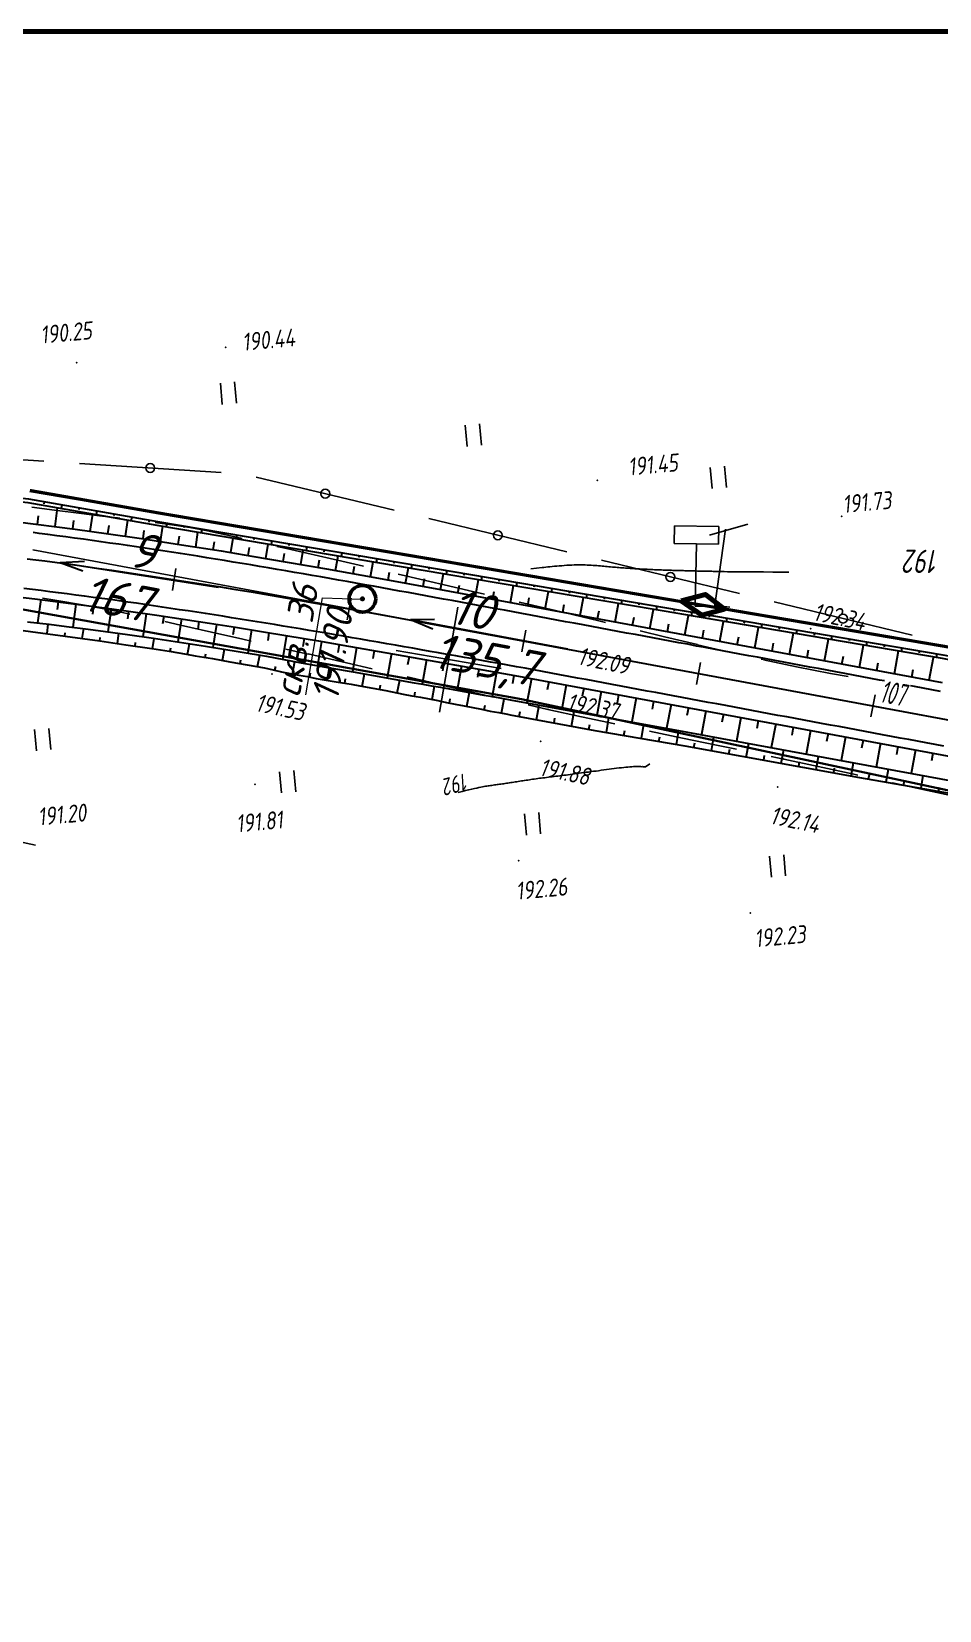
# Model space of a CAD drawing. Header units: millimetres. Extents: x 1808 to 2910, y -1045 to 155.
# Drawn here: x 2326.4 to 2428.7, y -933.3 to -755.5 of the extents above; entities that cross this region are included whole.
import ezdxf

# ---------------------------------------------------------------- set-up
doc = ezdxf.new("R2010")
doc.units = ezdxf.units.MM
doc.linetypes.add('CONTI', pattern=[0])
for name, color, linetype, lineweight in [('10', 1, 'Continuous', 35), ('геология', 7, 'Continuous', 20), ('КОПИЯ_ОСЬ_13_ОТКОСЫ', 7, 'Continuous', 30), ('КОПИЯ_ОСЬ_ГРАНИЦЫ_ПОЛОС', 7, 'Continuous', 30), ('ОСЬ_ВЕРХ_ПОКРЫТИЯ_ГРАНИЦЫ_ПОЛОС', 7, 'Continuous', 30), ('ОСЬ_ВЕРХ_ПОКРЫТИЯ_ОСЬ', 1, 'Continuous', 30), ('Уклоны ПЧ', 5, 'Continuous', 30)]:
    doc.layers.add(name, color=color, linetype=linetype, lineweight=lineweight)
for name, color, linetype in [('_Оформление', 7, 'Continuous'), ('_Ростелеком', 6, 'Continuous'), ('GOR_BDEFAULT', 212, 'CONTI'), ('PI_OTDEFAULT', 172, 'CONTI'), ('PI_TTDEFAULT', 5, 'CONTI'), ('PLN_O', 7, 'CONTI'), ('SETKR', 2, 'CONTI'), ('SIT_LDEFAULT', 7, 'CONTI'), ('ZAPSKDEFAULT', 7, 'CONTI'), ('КОПИЯ_ОСЬ_ТАНГЕНСЫ', 1, 'Continuous'), ('ОСЬ_ВЕРХ_ПОКРЫТИЯ_ПИКЕТЫ', 1, 'Continuous')]:
    doc.layers.add(name, color=color, linetype=linetype)
doc.styles.add('eskd', font='isocpeur.ttf', dxfattribs={"width": 1.2, "height": 2})
doc.styles.add('SHRFT', font='isocpeui.ttf')
doc.styles.get("Standard").update_dxf_attribs({"font": 'isocpeui.ttf'})
doc.styles.add('ГОСТ', font='isocpeur.ttf', dxfattribs={"height": 4})
doc.linetypes.add('Связь', pattern='A,12.5,[130,ltypeshp.shx,S=1,R=-30,X=0,Y=0.9],1,[130,ltypeshp.shx,S=1,R=-30,X=0,Y=0.9],1,[130,ltypeshp.shx,S=1,R=-30,X=0,Y=0.9],4.5', length=19)

# ---------------------------------------------------------------- blocks, each defined once
blk = doc.blocks.new('BL_333')
at = {"color": 0}
for p, q in [((0, -6), (0, 6)), ((-6, 0), (6, 0))]:
    blk.add_line(p, q, dxfattribs=at)
blk = doc.blocks.new('BL_2011')
at = {"color": 0}
for p, q in [((0, 0), (0, 2.4)), ((1.6, 0), (1.6, 2.4))]:
    blk.add_line(p, q, dxfattribs=at)
blk = doc.blocks.new('BL_13')
at = {"color": 0}
for p, q in [((-2.5, 7), (-2.5, 9)), ((-2.5, 9), (2.5, 9)), ((2.5, 9), (2.5, 7)), ((0, 7), (-2.5, 7)), ((0, 0), (0, 7)), ((2.5, 7), (0, 7)), ((2, 0), (0, 0))]:
    blk.add_line(p, q, dxfattribs=at)
blk = doc.blocks.new('Стрелка')
at = {"layer": 'Уклоны ПЧ', "ltscale": 2}
for points in [[(-0.02, -0.05), (-0.02, 17.97)], [(-0.02, -0.05), (-0.58, 2.62)], [(-0.02, -0.05), (0.53, 2.62)]]:
    blk.add_lwpolyline(points, dxfattribs=at)

msp = doc.modelspace()

# ---------------------------------------------------------------- linework, layer by layer
at = {"layer": '10'}
for points in [[(2627.82, -843.42), (2584.6, -841.28), (2550.55, -839.54), (2550.55, -839.54), (2521.29, -838.03), (2518.64, -837.66), (2488.43, -833.46), (2488.43, -833.46), (2458.7, -829.32), (2444.03, -827.28), (2429.27, -824.76), (2399.9, -819.77), (2370.52, -814.78), (2340.8, -809.75), (2326.22, -807.28)], [(2650.1, -861.16), (2626.95, -857.05), (2570.11, -856.09), (2565.26, -865.7), (2519.43, -865.27), (2470.7, -857.69), (2465.22, -856.38), (2469.16, -847.43), (2442.03, -843.61), (2381.61, -830.69), (2299.11, -815.87), (2220.12, -825.4), (2217.18, -825.21), (2172.07, -831.2), (2010.75, -874.33), (2006.06, -875.95), (1867.8, -923.77), (1857.45, -929.54)], [(2299.11, -815.87), (2381.61, -830.69), (2442.03, -843.61), (2469.16, -847.43), (2465.22, -856.38), (2470.7, -857.69), (2519.43, -865.27), (2565.26, -865.7), (2570.11, -856.09), (2626.95, -857.05), (2650.1, -861.16), (2654.29, -862.35), (2713.34, -882.86), (2750.84, -898.87), (2750.84, -898.87), (2750.84, -898.87), (2750.84, -898.87), (2793.32, -919.8), (2792.93, -922.62), (2811.07, -930.47), (2878.3, -834.08)]]:
    msp.add_lwpolyline(points, dxfattribs=at)
at = {"layer": '_Оформление', "lineweight": 70, "ltscale": 200}
msp.add_lwpolyline([(2910.36, -755.52), (1807.57, -755.52), (1807.57, -1041.4), (2910.36, -1041.4)], close=True, dxfattribs=at)
at = {"layer": '_Ростелеком', "color": 5, "linetype": 'Связь', "const_width": 0.35}
msp.add_lwpolyline([(2723.65, -868.98), (2700.08, -858.49), (2681.8, -851.6), (2654.57, -846.95), (2627.8, -843.76), (2584.5, -841.75), (2550.5, -840.01), (2519.81, -838.2), (2488.42, -833.78), (2443.97, -827.41), (2429.27, -824.76), (2399.9, -819.77), (2370.52, -814.78), (2340.8, -809.75), (2326.23, -807.2)], dxfattribs=at)
at = {"layer": '_Ростелеком', "color": 5, "ltscale": 0.25}
for points in [[(2402.8, -812.25), (2407.1, -811)], [(2404.59, -811.57), (2403.4, -820.14), (2405.08, -820.34)]]:
    msp.add_lwpolyline(points, dxfattribs=at)
at = {"layer": '_Ростелеком', "color": 5, "linetype": 'ByBlock', "lineweight": 100, "ltscale": 0.25, "elevation": -192}
msp.add_lwpolyline([(2399.58, -819.64), (2401.93, -821.24), (2404.49, -820.56), (2402.32, -818.91), (2399.58, -819.64)], dxfattribs=at)
at = {"layer": 'GOR_BDEFAULT', "color": 212, "elevation": 192, "flags": 128}
for points in [[(2409.92, -816.39), (2408.87, -816.38), (2407.94, -816.37), (2407.13, -816.37), (2406.42, -816.36), (2405.8, -816.35), (2405.27, -816.35), (2404.83, -816.35), (2404.45, -816.34), (2404.14, -816.33), (2403.88, -816.32), (2403.66, -816.33), (2403.48, -816.33), (2403.32, -816.32), (2403.18, -816.32), (2403.05, -816.31), (2402.92, -816.31), (2402.78, -816.31), (2402.65, -816.31), (2402.51, -816.3), (2402.38, -816.3), (2402.25, -816.3), (2402.11, -816.28), (2401.98, -816.28), (2401.84, -816.28), (2401.69, -816.28), (2401.56, -816.28), (2401.42, -816.28), (2401.28, -816.27), (2401.14, -816.27), (2401, -816.26), (2400.85, -816.26), (2400.71, -816.26), (2400.57, -816.25), (2400.43, -816.25), (2400.28, -816.24), (2400.14, -816.24), (2400, -816.24), (2399.84, -816.23), (2399.69, -816.23), (2399.55, -816.23), (2399.4, -816.22), (2399.25, -816.22), (2399.1, -816.21), (2398.95, -816.21), (2398.79, -816.2), (2398.64, -816.2), (2398.49, -816.19), (2398.33, -816.19), (2398.18, -816.19), (2398.03, -816.18), (2397.87, -816.17), (2397.7, -816.17), (2397.55, -816.16), (2397.39, -816.15), (2397.23, -816.15), (2397.07, -816.14), (2396.91, -816.13), (2396.75, -816.13), (2396.59, -816.13), (2396.41, -816.12), (2396.25, -816.11), (2396.08, -816.1), (2395.92, -816.09), (2395.75, -816.08), (2395.58, -816.07), (2395.42, -816.07), (2395.25, -816.06), (2395.08, -816.05), (2394.9, -816.04), (2394.72, -816.03), (2394.55, -816.02), (2394.38, -816.01), (2394.2, -816), (2394.03, -815.99), (2393.85, -815.98), (2393.67, -815.96), (2393.49, -815.95), (2393.31, -815.94), (2393.13, -815.93), (2392.95, -815.92), (2392.77, -815.9), (2392.58, -815.88), (2392.4, -815.87), (2392.21, -815.85), (2392.03, -815.84), (2391.84, -815.83), (2391.65, -815.8), (2391.46, -815.79), (2391.27, -815.77), (2391.08, -815.76), (2390.88, -815.73), (2390.69, -815.72), (2390.49, -815.7), (2390.29, -815.68), (2390.09, -815.67), (2389.89, -815.65), (2389.68, -815.64), (2389.46, -815.62), (2389.25, -815.61), (2389.02, -815.6), (2388.79, -815.59), (2388.55, -815.59), (2388.31, -815.59), (2388.06, -815.58), (2387.8, -815.59), (2387.53, -815.59), (2387.26, -815.61), (2386.98, -815.62), (2386.71, -815.63), (2386.42, -815.66), (2386.14, -815.68), (2385.86, -815.7), (2385.58, -815.73), (2385.32, -815.74), (2385.06, -815.77), (2384.81, -815.8), (2384.56, -815.81), (2384.34, -815.84), (2384.13, -815.86), (2383.93, -815.88), (2382.64, -816.02)], [(2411.74, -816.4), (2410.8, -816.39), (2409.92, -816.39)], [(2396.05, -837.99), (2395.59, -838.31), (2395.54, -838.31), (2395.49, -838.31), (2395.43, -838.32), (2395.37, -838.32), (2395.3, -838.31), (2395.22, -838.3), (2395.13, -838.31), (2395.03, -838.3), (2394.92, -838.29), (2394.81, -838.3), (2394.68, -838.29), (2394.54, -838.3), (2394.38, -838.3), (2394.21, -838.3), (2394.02, -838.31), (2393.82, -838.33), (2393.6, -838.35), (2393.37, -838.37), (2393.12, -838.39), (2392.86, -838.43), (2392.6, -838.45), (2392.32, -838.49), (2392.04, -838.52), (2391.76, -838.56), (2391.47, -838.59), (2391.17, -838.63), (2390.88, -838.68), (2390.59, -838.72), (2390.29, -838.76), (2390.01, -838.8), (2389.72, -838.83), (2389.44, -838.87), (2389.17, -838.91), (2388.89, -838.94), (2388.63, -838.98), (2388.36, -839.01), (2388.1, -839.05), (2387.84, -839.09), (2387.59, -839.12), (2387.34, -839.15), (2387.1, -839.18), (2386.85, -839.21), (2386.62, -839.25), (2386.39, -839.27), (2386.16, -839.3), (2385.93, -839.34), (2385.7, -839.36), (2385.48, -839.39), (2385.27, -839.41), (2385.05, -839.44), (2384.84, -839.47), (2384.63, -839.5), (2384.42, -839.52), (2384.22, -839.55), (2384.02, -839.57), (2383.82, -839.59), (2383.63, -839.62), (2383.43, -839.65), (2383.24, -839.68), (2383.04, -839.7), (2382.86, -839.72), (2382.67, -839.75), (2382.49, -839.78), (2382.31, -839.81), (2382.13, -839.84), (2381.94, -839.86), (2381.76, -839.89), (2381.59, -839.92), (2381.42, -839.94), (2381.24, -839.97), (2381.07, -840), (2380.9, -840.02), (2380.73, -840.05), (2380.56, -840.08), (2380.41, -840.1), (2380.24, -840.12), (2380.07, -840.16), (2379.92, -840.18), (2379.76, -840.2), (2379.61, -840.23), (2379.45, -840.24), (2379.29, -840.26), (2379.14, -840.29), (2378.99, -840.31), (2378.85, -840.33), (2378.7, -840.36), (2378.56, -840.37), (2378.41, -840.4), (2378.26, -840.41), (2378.12, -840.44), (2377.98, -840.46), (2377.85, -840.47), (2377.7, -840.5), (2377.55, -840.52), (2377.38, -840.55), (2377.2, -840.58), (2377.01, -840.62), (2376.79, -840.67), (2376.56, -840.72), (2376.3, -840.77), (2376, -840.83), (2375.67, -840.91), (2375.31, -841), (2374.91, -841.09), (2374.46, -841.21)]]:
    msp.add_lwpolyline(points, dxfattribs=at)
at = {"layer": 'PI_TTDEFAULT', "color": 5}
for p in [(2348.27, -791.09, 190.44), (2331.49, -792.82, 190.25), (2390.15, -806.08, 191.45), (2417.66, -810.1, 191.73), (2414.17, -822.75, 192.34), (2353.51, -827.87, 191.53), (2384.59, -831.86, 192.37), (2383.76, -835.44, 191.88), (2411.15, -837.46, 192.34), (2351.6, -840.31, 191.81), (2410.47, -840.59, 192.14), (2381.29, -848.88, 192.26), (2407.4, -854.79, 192.23)]:
    msp.add_point(p, dxfattribs=at)
at = {"layer": 'PLN_O'}
for p, q in [((2327.8, -803.91), (2311.83, -802.89)), ((2347.76, -805.18), (2331.8, -804.16)), ((2367.27, -809.44), (2351.72, -805.69)), ((2386.71, -814.12), (2371.16, -810.37)), ((2406.16, -818.82), (2390.61, -815.07)), ((2425.61, -823.5), (2410.06, -819.75))]:
    msp.add_line(p, q, dxfattribs=at)
for centre in [(2339.78, -804.67), (2359.5, -807.57), (2378.94, -812.25), (2398.38, -816.94), (2417.83, -821.63)]:
    msp.add_circle(centre, 0.5, dxfattribs=at)
at = {"layer": 'SIT_LDEFAULT', "color": 7}
for p, q in [((2328.99, -809.42), (2326.43, -809.07)), ((2332.02, -809.81), (2328.99, -809.42)), ((2334.06, -810.06), (2332.02, -809.81)), ((2336.1, -810.3), (2334.06, -810.06)), ((2336.35, -810.33), (2336.1, -810.3)), ((2342.21, -811.07), (2340.32, -810.8)), ((2344.23, -811.39), (2342.21, -811.07)), ((2346.25, -811.76), (2344.23, -811.39)), ((2349.5, -812.47), (2346.25, -811.76)), ((2350.15, -812.62), (2349.5, -812.47)), ((2354.78, -813.67), (2354.05, -813.5)), ((2361.36, -815.17), (2354.78, -813.67)), ((2363.8, -815.73), (2361.36, -815.17)), ((2368.54, -816.82), (2367.7, -816.63)), ((2375.62, -818.47), (2368.54, -816.82)), ((2327.65, -819.34), (2329.05, -819.54)), ((2329.05, -819.55), (2332.6, -820.16)), ((2377.44, -818.89), (2375.61, -818.48)), ((2332.6, -820.16), (2336.13, -820.83)), ((2336.13, -820.84), (2337.49, -821.12)), ((2381.86, -819.91), (2381.34, -819.79)), ((2386.58, -821), (2381.86, -819.91)), ((2390.3, -821.87), (2386.58, -821)), ((2341.41, -821.97), (2343.19, -822.37)), ((2343.19, -822.36), (2346.7, -823.15)), ((2346.7, -823.15), (2350.22, -823.96)), ((2391.07, -822.06), (2390.3, -821.87)), ((2397.71, -823.67), (2394.96, -823)), ((2350.22, -823.96), (2351.16, -824.18)), ((2401.43, -824.56), (2397.71, -823.67)), ((2404.68, -825.33), (2401.42, -824.57)), ((2355.06, -825.06), (2357.56, -825.62)), ((2357.56, -825.61), (2361.9, -826.61)), ((2361.9, -826.61), (2364.8, -827.29)), ((2408.86, -826.25), (2408.59, -826.2)), ((2412.58, -827.05), (2408.86, -826.26)), ((2368.71, -828.2), (2371.32, -828.81)), ((2416.41, -827.8), (2412.58, -827.05)), ((2418.39, -828.17), (2416.41, -827.81)), ((2371.32, -828.82), (2376.04, -829.91)), ((2376.04, -829.91), (2378.43, -830.47)), ((2382.34, -831.35), (2384.59, -831.86)), ((2384.59, -831.86), (2388.37, -832.68)), ((2388.37, -832.68), (2392.11, -833.49)), ((2396.03, -834.31), (2399.76, -835.09)), ((2399.76, -835.09), (2403.56, -835.88)), ((2403.56, -835.88), (2405.81, -836.35)), ((2409.73, -837.17), (2411.15, -837.46)), ((2411.15, -837.46), (2415.03, -838.29)), ((2415.03, -838.29), (2419.04, -839.17)), ((2419.04, -839.17), (2419.5, -839.27)), ((2295.6, -840.42), (2326.84, -847.13)), ((2423.4, -840.14), (2427.34, -841)), ((2427.34, -841), (2431.55, -841.88))]:
    msp.add_line(p, q, dxfattribs=at)
at = {"layer": 'геология', "color": 1, "linetype": 'Continuous'}
for p, q in [((2357.3, -830.22), (2359.18, -819.29)), ((2359.18, -819.29), (2363.63, -819.43))]:
    msp.add_line(p, q, dxfattribs=at)
at = {"layer": 'геология', "color": 1, "linetype": 'Continuous', "lineweight": 50}
for radius in [1.5, 0.103]:
    msp.add_circle((2363.68, -819.41), radius, dxfattribs=at)
at = {"layer": 'КОПИЯ_ОСЬ_13_ОТКОСЫ'}
for p, q in [((2327.84, -808.5), (2327.81, -808.69)), ((2329.81, -808.84), (2329.74, -809.24)), ((2331.78, -809.19), (2331.75, -809.38)), ((2333.75, -809.53), (2333.68, -809.92)), ((2335.72, -809.87), (2335.69, -810.07)), ((2337.69, -810.22), (2337.63, -810.61)), ((2339.66, -810.56), (2339.63, -810.76)), ((2341.64, -810.9), (2341.57, -811.3)), ((2343.61, -811.24), (2343.57, -811.43)), ((2345.58, -811.57), (2345.51, -811.96)), ((2347.55, -811.9), (2347.52, -812.1)), ((2349.52, -812.24), (2349.46, -812.63)), ((2351.5, -812.57), (2351.46, -812.77)), ((2353.47, -812.9), (2353.4, -813.3)), ((2355.44, -813.24), (2355.41, -813.43)), ((2357.41, -813.57), (2357.34, -813.97)), ((2359.38, -813.9), (2359.35, -814.1)), ((2361.35, -814.24), (2361.29, -814.63)), ((2363.33, -814.57), (2363.29, -814.77)), ((2365.3, -814.91), (2365.23, -815.3)), ((2367.27, -815.24), (2367.24, -815.44)), ((2369.24, -815.57), (2369.18, -815.97)), ((2371.21, -815.91), (2371.18, -816.1)), ((2373.19, -816.24), (2373.12, -816.64)), ((2375.16, -816.58), (2375.12, -816.77)), ((2377.13, -816.91), (2377.06, -817.31)), ((2379.1, -817.25), (2379.07, -817.44)), ((2381.07, -817.58), (2381.01, -817.98)), ((2383.05, -817.92), (2383.01, -818.11)), ((2385.02, -818.25), (2384.95, -818.65)), ((2386.99, -818.59), (2386.96, -818.78)), ((2388.96, -818.92), (2388.89, -819.32)), ((2390.93, -819.26), (2390.9, -819.45)), ((2392.9, -819.59), (2392.84, -819.99)), ((2394.88, -819.93), (2394.84, -820.12)), ((2396.85, -820.26), (2396.78, -820.66)), ((2398.82, -820.6), (2398.79, -820.79)), ((2400.79, -820.93), (2400.72, -821.33)), ((2402.76, -821.27), (2402.73, -821.46)), ((2404.73, -821.6), (2404.67, -822)), ((2406.71, -821.94), (2406.67, -822.14)), ((2408.68, -822.27), (2408.61, -822.67)), ((2410.65, -822.61), (2410.62, -822.81)), ((2412.62, -822.95), (2412.55, -823.34)), ((2414.59, -823.28), (2414.56, -823.48)), ((2416.56, -823.62), (2416.5, -824.01)), ((2418.54, -823.95), (2418.5, -824.15)), ((2420.51, -824.29), (2420.44, -824.68)), ((2422.48, -824.62), (2422.45, -824.82)), ((2424.45, -824.96), (2424.38, -825.35)), ((2426.42, -825.29), (2426.39, -825.49)), ((2428.39, -825.63), (2428.33, -826.02))]:
    msp.add_line(p, q, dxfattribs=at)
for points in [[(2448.1, -829.01), (2443.81, -828.39), (2429.1, -825.75), (2399.73, -820.75), (2370.36, -815.76), (2340.63, -810.73), (2326.09, -808.19), (2311.98, -806.76), (2291.45, -804.56), (2284.38, -803.96)], [(2447.98, -829.79), (2447.98, -829.79), (2429.03, -826.14), (2399.67, -821.15), (2370.29, -816.16), (2340.56, -811.13), (2326.03, -808.59), (2311.94, -807.16), (2291.41, -804.96), (2284.38, -804.56)], [(2324.84, -810.73), (2331.34, -811.56), (2335.08, -812.09), (2338.81, -812.63), (2343.29, -813.31), (2347.76, -814.02), (2351.23, -814.59), (2355.19, -815.26), (2359.64, -816.04), (2365.07, -817), (2372.47, -818.35), (2429.01, -828.84)], [(2327.08, -811.02), (2327.2, -810.06)], [(2329.06, -811.27), (2329.33, -809.16)], [(2331.05, -811.53), (2331.17, -810.58)], [(2333.03, -811.8), (2333.3, -809.86)], [(2336.99, -812.36), (2337.25, -810.55)], [(2335.01, -812.08), (2335.14, -811.15)], [(2338.97, -812.65), (2339.1, -811.73)], [(2340.94, -812.95), (2341.21, -811.23)], [(2342.92, -813.26), (2343.06, -812.34)], [(2344.9, -813.57), (2345.16, -811.9)], [(2346.87, -813.88), (2347.02, -812.98)], [(2348.85, -814.2), (2349.11, -812.57)], [(2350.82, -814.53), (2350.96, -813.64)], [(2352.79, -814.86), (2353.06, -813.24)], [(2354.76, -815.19), (2354.91, -814.31)], [(2356.73, -815.53), (2357.02, -813.91)], [(2358.7, -815.87), (2358.85, -815.01)], [(2360.67, -816.22), (2360.97, -814.58)], [(2362.64, -816.57), (2362.8, -815.71)], [(2364.61, -816.92), (2364.91, -815.25)], [(2368.55, -817.64), (2368.86, -815.91)], [(2366.58, -817.28), (2366.74, -816.42)], [(2370.52, -817.99), (2370.67, -817.13)], [(2372.48, -818.35), (2372.81, -816.58)], [(2374.45, -818.72), (2374.61, -817.85)], [(2376.42, -819.08), (2376.76, -817.25)], [(2320.87, -818.72), (2326.77, -819.4), (2333.17, -820.22), (2334.64, -820.42), (2337.59, -820.83), (2340.54, -821.26), (2343.49, -821.7), (2346.44, -822.15), (2349.39, -822.61), (2352.33, -823.09), (2355.28, -823.57), (2358.72, -824.15), (2361.47, -824.62), (2367.07, -825.59), (2380.85, -828.04), (2478.68, -846.2)], [(2327.44, -819.49), (2327.1, -822.11)], [(2378.38, -819.45), (2378.54, -818.58)], [(2380.35, -819.81), (2380.7, -817.92)], [(2382.32, -820.18), (2382.48, -819.31)], [(2384.28, -820.54), (2384.64, -818.59)], [(2388.21, -821.27), (2388.59, -819.26)], [(2329.42, -819.74), (2329.31, -820.62)], [(2331.4, -820), (2331.07, -822.6)], [(2333.39, -820.25), (2333.27, -821.12)], [(2335.37, -820.52), (2335.01, -823.12)], [(2337.35, -820.8), (2337.23, -821.66)], [(2339.33, -821.08), (2338.96, -823.67)], [(2341.31, -821.37), (2341.18, -822.24)], [(2386.25, -820.91), (2386.41, -820.04)], [(2390.18, -821.64), (2390.34, -820.76)], [(2392.15, -822), (2392.53, -819.93)], [(2396.08, -822.73), (2396.48, -820.6)], [(2400.01, -823.46), (2400.42, -821.27)], [(2324.35, -822.84), (2328.26, -823.33), (2332.16, -823.86), (2334.11, -824.14), (2336.06, -824.43), (2337.04, -824.57), (2339.97, -825.01), (2341.92, -825.31), (2343.87, -825.64), (2344.84, -825.81), (2346.79, -826.14), (2348.74, -826.49), (2350.7, -826.83), (2352.65, -827.18), (2353.62, -827.39), (2354.58, -827.61), (2356.53, -828.01), (2357.51, -828.17), (2358.48, -828.36), (2360.74, -828.74), (2361.43, -828.85), (2362.4, -829.02), (2363.38, -829.22), (2366.32, -829.74), (2368.27, -830.15), (2369.25, -830.33), (2370.23, -830.49), (2371.21, -830.67), (2372.19, -830.87), (2373.17, -831.08), (2374.15, -831.27), (2375.13, -831.44), (2376.11, -831.63), (2377.09, -831.84), (2378.07, -832.04), (2379.05, -832.22), (2380.03, -832.4), (2380.33, -832.46), (2389.86, -834.25), (2400.02, -835.97), (2419.7, -839.51), (2431.72, -841.62)], [(2325.95, -821.98), (2328.39, -822.27), (2330.35, -822.51), (2332.8, -822.83), (2334.76, -823.09), (2337.21, -823.42), (2340.14, -823.84), (2342.1, -824.13), (2344.55, -824.51), (2346.02, -824.74), (2349.93, -825.38), (2352.87, -825.87), (2353.85, -826.05), (2356.77, -826.61), (2360.2, -827.21), (2362.65, -827.63), (2369.52, -828.86), (2370.5, -829.03), (2371.48, -829.2), (2372.47, -829.37), (2377.38, -830.25), (2378.37, -830.42), (2380.34, -830.77), (2400.31, -834.41), (2417.22, -837.55), (2433.94, -840.62)], [(2325.95, -821.98), (2328.39, -822.27), (2330.35, -822.51), (2332.8, -822.83), (2334.76, -823.09), (2337.21, -823.42), (2340.14, -823.84), (2342.1, -824.13), (2344.55, -824.51), (2346.02, -824.74), (2349.93, -825.38), (2352.87, -825.87), (2353.85, -826.05), (2356.77, -826.61), (2360.2, -827.21), (2362.65, -827.63), (2369.52, -828.86), (2370.5, -829.03), (2371.48, -829.2), (2372.47, -829.37), (2377.38, -830.25), (2378.37, -830.42), (2380.34, -830.77), (2400.31, -834.41), (2417.22, -837.55), (2433.94, -840.62)], [(2328.17, -823.32), (2328.3, -822.26)], [(2330.15, -823.58), (2330.2, -823.23)], [(2332.13, -823.86), (2332.29, -822.76)], [(2343.29, -821.67), (2342.9, -824.25)], [(2345.26, -821.97), (2345.13, -822.83)], [(2347.24, -822.28), (2346.83, -824.88)], [(2349.22, -822.59), (2349.08, -823.45)], [(2351.19, -822.9), (2350.77, -825.52)], [(2353.16, -823.23), (2353.02, -824.1)], [(2394.11, -822.37), (2394.28, -821.49)], [(2398.05, -823.1), (2398.21, -822.22)], [(2401.98, -823.83), (2402.14, -822.95)], [(2403.95, -824.19), (2404.36, -821.95)], [(2407.88, -824.92), (2408.31, -822.62)], [(2334.11, -824.14), (2334.16, -823.77)], [(2336.09, -824.43), (2336.25, -823.29)], [(2338.07, -824.72), (2338.12, -824.34)], [(2340.05, -825.02), (2340.22, -823.86)], [(2342.02, -825.32), (2342.09, -824.94)], [(2343.99, -825.66), (2344.2, -824.46)], [(2355.14, -823.55), (2354.7, -826.22)], [(2357.11, -823.88), (2356.96, -824.77)], [(2359.08, -824.21), (2358.62, -826.93)], [(2361.05, -824.55), (2360.9, -825.46)], [(2363.03, -824.89), (2362.55, -827.62)], [(2405.91, -824.56), (2406.08, -823.68)], [(2409.85, -825.29), (2410.01, -824.41)], [(2411.81, -825.65), (2412.25, -823.29)], [(2415.74, -826.38), (2416.19, -823.96)], [(2419.68, -827.11), (2420.14, -824.63)], [(2345.96, -826), (2346.03, -825.6)], [(2347.93, -826.34), (2348.16, -825.09)], [(2349.9, -826.69), (2349.98, -826.27)], [(2351.87, -827.04), (2352.11, -825.74)], [(2355.79, -827.86), (2356.07, -826.48)], [(2365, -825.23), (2364.84, -826.14)], [(2366.97, -825.57), (2366.49, -828.32)], [(2368.94, -825.92), (2368.77, -826.84)], [(2370.9, -826.27), (2370.42, -829.01)], [(2372.87, -826.62), (2372.71, -827.53)], [(2413.78, -826.02), (2413.94, -825.14)], [(2417.71, -826.75), (2417.87, -825.88)], [(2421.64, -827.48), (2421.8, -826.61)], [(2423.61, -827.84), (2424.09, -825.27)], [(2427.54, -828.57), (2428.01, -826.03)], [(2353.83, -827.44), (2353.93, -827.01)], [(2357.76, -828.22), (2357.85, -827.76)], [(2359.72, -828.57), (2359.96, -827.17)], [(2361.7, -828.9), (2361.78, -828.43)], [(2363.66, -829.27), (2363.91, -827.86)], [(2374.84, -826.97), (2374.36, -829.71)], [(2376.81, -827.32), (2376.65, -828.23)], [(2378.78, -827.67), (2378.3, -830.4)], [(2380.75, -828.02), (2380.59, -828.93)], [(2382.72, -828.38), (2382.21, -831.11)], [(2425.58, -828.21), (2425.74, -827.35)], [(2365.63, -829.62), (2365.71, -829.14)], [(2367.59, -830.01), (2367.9, -828.57)], [(2369.56, -830.38), (2369.64, -829.9)], [(2371.53, -830.73), (2371.82, -829.26)], [(2375.45, -831.5), (2375.75, -829.96)], [(2384.68, -828.75), (2384.51, -829.66)], [(2386.65, -829.11), (2386.15, -831.83)], [(2388.62, -829.48), (2388.45, -830.38)], [(2390.58, -829.84), (2390.08, -832.54)], [(2392.55, -830.21), (2392.38, -831.11)], [(2373.48, -831.14), (2373.58, -830.65)], [(2377.41, -831.91), (2377.51, -831.39)], [(2379.37, -832.28), (2379.67, -830.65)], [(2381.34, -832.65), (2381.44, -832.11)], [(2383.31, -833.02), (2383.61, -831.36)], [(2387.24, -833.75), (2387.55, -832.08)], [(2394.52, -830.57), (2394.02, -833.26)], [(2396.48, -830.94), (2396.32, -831.83)], [(2398.45, -831.3), (2397.95, -833.98)], [(2400.41, -831.67), (2400.25, -832.56)], [(2402.38, -832.03), (2401.89, -834.7)], [(2385.27, -833.39), (2385.37, -832.83)], [(2389.2, -834.12), (2389.31, -833.56)], [(2391.17, -834.47), (2391.46, -832.79)], [(2395.12, -835.14), (2395.39, -833.51)], [(2404.35, -832.4), (2404.18, -833.29)], [(2406.31, -832.76), (2405.82, -835.43)], [(2408.28, -833.13), (2408.12, -834.02)], [(2410.25, -833.49), (2409.75, -836.16)], [(2412.21, -833.86), (2412.05, -834.75)], [(2393.14, -834.8), (2393.24, -834.25)], [(2397.09, -835.48), (2397.18, -834.93)], [(2399.06, -835.81), (2399.33, -834.23)], [(2401.03, -836.16), (2401.12, -835.63)], [(2403, -836.51), (2403.28, -834.96)], [(2414.18, -834.22), (2413.68, -836.89)], [(2416.15, -834.59), (2415.98, -835.48)], [(2418.11, -834.95), (2417.62, -837.62)], [(2420.08, -835.32), (2419.91, -836.21)], [(2404.97, -836.86), (2405.06, -836.35)], [(2406.93, -837.22), (2407.21, -835.69)], [(2408.9, -837.57), (2408.99, -837.06)], [(2410.87, -837.92), (2411.14, -836.42)], [(2414.81, -838.63), (2415.07, -837.15)], [(2422.05, -835.68), (2421.55, -838.35)], [(2424.01, -836.05), (2423.85, -836.94)], [(2425.98, -836.42), (2425.49, -839.07)], [(2427.94, -836.78), (2427.78, -837.66)], [(2412.84, -838.28), (2412.93, -837.78)], [(2416.78, -838.98), (2416.87, -838.49)], [(2418.75, -839.34), (2419.01, -837.88)], [(2420.71, -839.69), (2420.8, -839.2)], [(2422.68, -840.03), (2422.94, -838.6)], [(2424.65, -840.38), (2424.74, -839.9)], [(2426.62, -840.73), (2426.87, -839.32)], [(2428.59, -841.07), (2428.68, -840.6)]]:
    msp.add_lwpolyline(points, dxfattribs=at)
at = {"layer": 'КОПИЯ_ОСЬ_ГРАНИЦЫ_ПОЛОС'}
for points in [[(2422.5, -828.65), (2421.95, -828.55), (2420.96, -828.37), (2419.98, -828.18), (2419, -828), (2418.02, -827.82), (2417.03, -827.64), (2416.05, -827.45), (2415.07, -827.27), (2414.08, -827.09), (2413.1, -826.91), (2412.12, -826.72), (2411.14, -826.54), (2410.15, -826.36), (2409.17, -826.18), (2408.19, -825.99), (2407.21, -825.81), (2406.22, -825.63), (2405.24, -825.45), (2404.26, -825.26), (2403.28, -825.08), (2402.29, -824.9), (2401.31, -824.72), (2400.33, -824.53), (2399.34, -824.35), (2398.36, -824.17), (2397.38, -823.99), (2396.4, -823.8), (2395.41, -823.62), (2394.43, -823.44), (2393.45, -823.26), (2392.47, -823.07), (2391.48, -822.89), (2390.5, -822.71), (2389.52, -822.53), (2388.54, -822.34), (2387.55, -822.16), (2386.57, -821.98), (2385.59, -821.8), (2384.6, -821.61), (2383.62, -821.43), (2382.64, -821.25), (2381.66, -821.07), (2380.67, -820.88), (2379.69, -820.7), (2378.71, -820.52), (2377.72, -820.34), (2376.74, -820.15), (2375.76, -819.97), (2374.77, -819.79), (2373.79, -819.61), (2372.81, -819.43), (2371.82, -819.25), (2370.84, -819.07), (2369.85, -818.89), (2368.87, -818.71), (2367.88, -818.53), (2366.9, -818.35), (2365.91, -818.17), (2364.93, -817.99), (2363.94, -817.82), (2362.96, -817.64), (2361.97, -817.46), (2360.98, -817.29), (2360, -817.12), (2359.01, -816.94), (2358.02, -816.77), (2357.04, -816.6), (2356.05, -816.43), (2355.06, -816.26), (2354.07, -816.09), (2353.08, -815.92), (2352.1, -815.75), (2351.11, -815.59), (2350.12, -815.42), (2349.13, -815.26), (2348.14, -815.1), (2347.15, -814.94), (2346.16, -814.78), (2345.16, -814.62), (2344.17, -814.46), (2343.18, -814.31), (2342.19, -814.15), (2341.2, -814), (2340.2, -813.85), (2339.21, -813.7), (2338.22, -813.55), (2337.22, -813.41), (2336.23, -813.26), (2335.24, -813.12), (2334.24, -812.98), (2333.25, -812.84), (2332.25, -812.7), (2331.25, -812.56), (2330.26, -812.43), (2329.26, -812.3), (2328.26, -812.17), (2327.27, -812.04), (2326.6, -811.95)], [(2428.82, -829.83), (2427.84, -829.64), (2426.86, -829.46), (2425.88, -829.28), (2425.44, -829.2)]]:
    msp.add_lwpolyline(points, dxfattribs=at)
at = {"layer": 'КОПИЯ_ОСЬ_ТАНГЕНСЫ'}
msp.add_line((2326.55, -813.88), (2517.53, -849.35), dxfattribs=at)
at = {"layer": 'ОСЬ_ВЕРХ_ПОКРЫТИЯ_ГРАНИЦЫ_ПОЛОС'}
for points in [[(2324.84, -810.73), (2331.34, -811.56), (2335.08, -812.09), (2338.81, -812.63), (2343.29, -813.31), (2347.76, -814.02), (2351.23, -814.59), (2355.19, -815.26), (2359.64, -816.04), (2365.07, -817), (2372.47, -818.35), (2429.01, -828.84)], [(2320.87, -818.72), (2326.77, -819.4), (2333.17, -820.22), (2334.64, -820.42), (2337.59, -820.83), (2340.54, -821.26), (2343.49, -821.7), (2346.44, -822.15), (2349.39, -822.61), (2352.33, -823.09), (2355.28, -823.57), (2358.72, -824.15), (2361.47, -824.62), (2367.07, -825.59), (2380.85, -828.04), (2478.68, -846.2)], [(2429.17, -835.99), (2428.19, -835.81), (2427.2, -835.63), (2426.22, -835.44), (2425.24, -835.26), (2424.26, -835.08), (2423.27, -834.9), (2422.29, -834.72), (2421.31, -834.53), (2420.33, -834.35), (2419.34, -834.17), (2418.36, -833.99), (2417.38, -833.8), (2416.4, -833.62), (2415.41, -833.44), (2414.43, -833.26), (2413.45, -833.07), (2412.47, -832.89), (2411.48, -832.71), (2410.5, -832.53), (2409.52, -832.34), (2408.54, -832.16), (2407.55, -831.98), (2406.57, -831.8), (2405.59, -831.61), (2404.61, -831.43), (2403.62, -831.25), (2402.64, -831.07), (2401.66, -830.88), (2400.68, -830.7), (2399.69, -830.52), (2398.71, -830.34), (2397.73, -830.15), (2396.75, -829.97), (2395.76, -829.79), (2394.78, -829.61), (2393.8, -829.42), (2392.82, -829.24), (2391.83, -829.06), (2390.85, -828.88), (2389.87, -828.69), (2388.89, -828.51), (2387.91, -828.33), (2386.92, -828.15), (2385.94, -827.96), (2384.96, -827.78), (2383.98, -827.6), (2382.99, -827.42), (2382.01, -827.23), (2381.03, -827.05), (2380.05, -826.88), (2379.08, -826.7), (2378.11, -826.53), (2377.13, -826.36), (2376.16, -826.18), (2375.19, -826.01), (2374.21, -825.84), (2373.24, -825.66), (2372.27, -825.49), (2371.3, -825.32), (2370.32, -825.15), (2369.35, -824.97), (2368.38, -824.8), (2367.41, -824.63), (2366.43, -824.46), (2365.46, -824.29), (2364.49, -824.12), (2363.51, -823.96), (2362.54, -823.79), (2361.57, -823.62), (2360.6, -823.45), (2359.62, -823.29), (2358.65, -823.12), (2357.68, -822.96), (2356.71, -822.8), (2355.73, -822.64), (2354.76, -822.47), (2353.79, -822.31), (2352.82, -822.15), (2351.84, -822), (2350.87, -821.84), (2349.9, -821.68), (2348.92, -821.53), (2347.95, -821.37), (2346.98, -821.22), (2346, -821.07), (2345.03, -820.92), (2344.06, -820.77), (2343.08, -820.63), (2342.11, -820.48), (2341.14, -820.34), (2340.16, -820.19), (2339.19, -820.05), (2338.22, -819.91), (2337.24, -819.77), (2336.27, -819.64), (2335.29, -819.5), (2334.32, -819.37), (2333.35, -819.24), (2332.37, -819.11), (2331.4, -818.98), (2330.42, -818.85), (2329.45, -818.73), (2328.47, -818.6), (2327.5, -818.48), (2326.52, -818.36), (2325.55, -818.25)]]:
    msp.add_lwpolyline(points, dxfattribs=at)
at = {"layer": 'ОСЬ_ВЕРХ_ПОКРЫТИЯ_ОСЬ'}
msp.add_lwpolyline([(2325.93, -814.89), (2326.91, -815.02), (2327.89, -815.14), (2329.85, -815.4), (2331.81, -815.67), (2333.77, -815.94), (2335.73, -816.22), (2337.69, -816.51), (2339.64, -816.8), (2341.6, -817.1), (2343.55, -817.4), (2345.51, -817.71), (2347.46, -818.03), (2349.41, -818.35), (2351.36, -818.67), (2353.31, -819), (2355.26, -819.34), (2358.19, -819.84), (2361.11, -820.36), (2364.03, -820.88), (2367.92, -821.58), (2372.79, -822.47), (2381.54, -824.1), (2381.54, -824.1), (2472.51, -840.99)], dxfattribs=at)
at = {"layer": 'ОСЬ_ВЕРХ_ПОКРЫТИЯ_ПИКЕТЫ'}
for p, q in [((2342.28, -818.47), (2342.67, -816)), ((2361.98, -821.78), (2362.42, -819.32)), ((2381.64, -825.39), (2382.1, -822.93)), ((2401.31, -829.04), (2401.76, -826.58)), ((2420.97, -832.69), (2421.43, -830.23)), ((2420.97, -832.69), (2421.43, -830.23))]:
    msp.add_line(p, q, dxfattribs=at)

# ---------------------------------------------------------------- block references
at = {"layer": '_Ростелеком', "color": 5, "rotation": 358.9010873179634}
msp.add_blockref('BL_13', (2401.18, -820.22), dxfattribs=at)
at = {"layer": 'SETKR', "color": 82, "rotation": 80.24411503969377}
msp.add_blockref('BL_333', (2373.4, -826.24), dxfattribs=at)
at = {"layer": 'ZAPSKDEFAULT', "color": 7, "rotation": 5.244115039693727}
for p in [(2347.9, -797.51), (2375.49, -802.25), (2403.09, -807), (2326.98, -836.53), (2354.58, -841.27), (2382.17, -846.02), (2409.77, -850.76)]:
    msp.add_blockref('BL_2011', p, dxfattribs=at)
at = {"layer": 'Уклоны ПЧ'}
for p, rotation in [((2329.68, -815.34), 261.1524151838634), ((2369.13, -821.78), 259.4691908845166)]:
    msp.add_blockref('Стрелка', p, dxfattribs=dict(at, rotation=rotation))

# ---------------------------------------------------------------- texts
at = {"layer": 'GOR_BDEFAULT', "color": 212, "style": 'SHRFT', "width": 0.75}
for height, rotation, p in [(2.625, 179.5878, (2428.63, -813.89, 192)), (1.914, 194.7196, (2375.35, -838.99, 192))]:
    msp.add_text('192', height=height, rotation=rotation, dxfattribs=at).set_placement(p)
at = {"layer": 'PI_OTDEFAULT', "color": 172, "style": 'eskd', "oblique": 10, "width": 0.8}
for s, rotation, p in [('190.25', 5.2441, (2327.5, -790.68)), ('190.44', 5.2441, (2350.23, -791.49)), ('191.45', 5.2441, (2393.7, -805.54)), ('191.73', 5.2441, (2417.87, -809.76)), ('192.34', 348.2441, (2414.37, -821.81)), ('192.09', 348.2441, (2387.83, -826.77)), ('191.53', 348.2441, (2351.54, -832.03)), ('192.37', 348.2441, (2386.6, -831.97)), ('191.88', 348.2441, (2383.52, -839.29)), ('191.20', 5.2441, (2327.22, -844.95)), ('191.81', 5.2441, (2349.54, -845.73)), ('192.14', 348.2441, (2409.51, -844.71)), ('192.26', 5.2441, (2381.07, -853.31)), ('192.23', 5.2441, (2407.95, -858.66))]:
    msp.add_text(s, height=2, rotation=rotation, dxfattribs=at).set_placement(p)
at = {"layer": 'геология', "color": 1, "style": 'ГОСТ', "oblique": 15}
for s, p in [('скв. 36', (2356.62, -830.61)), ('191.90', (2360.9, -831.06))]:
    msp.add_text(s, height=3, rotation=80.3441, dxfattribs=at).set_placement(p)
at = {"layer": 'ОСЬ_ВЕРХ_ПОКРЫТИЯ_ПИКЕТЫ', "width": 0.6}
msp.add_text('107', height=2.5, rotation=349.4797, dxfattribs=at).set_placement((2421.86, -831.01))
at = {"layer": 'Уклоны ПЧ', "style": 'ГОСТ', "oblique": 15}
for s, p in [('9', (2337.16, -815.7)), ('167', (2331.92, -820.64)), ('10', (2373.39, -822.12)), ('135,7', (2371.37, -827.08))]:
    msp.add_text(s, height=4, rotation=349.2643, dxfattribs=at).set_placement(p)

doc.saveas('drawing.dxf')
